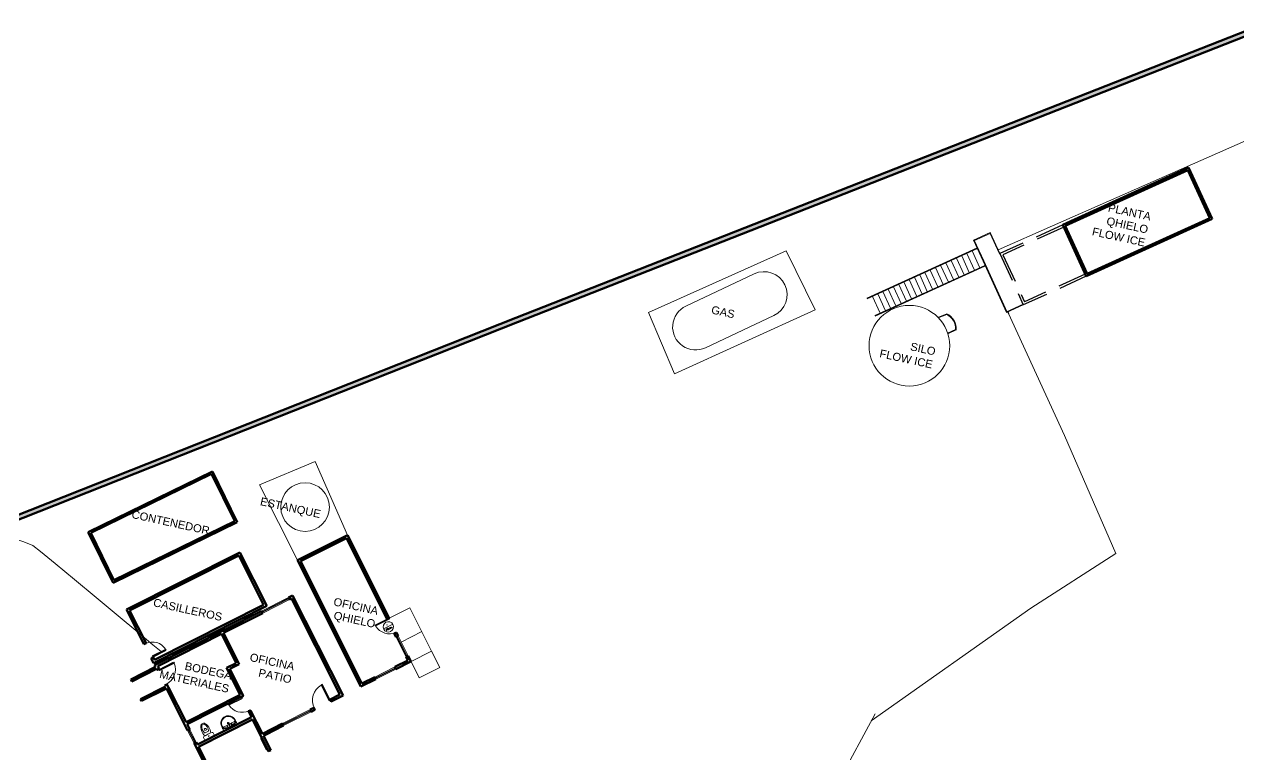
# Model space of a CAD drawing. Header units: inches. Extents: x 725.5 to 800.4, y -655.3 to -591.9.
# Drawn here: x 745.27 to 755.66, y -629.31 to -623.06 of the extents above; entities that cross this region are included whole.
import ezdxf

# ---------------------------------------------------------------- set-up
doc = ezdxf.new("R2010")
doc.units = ezdxf.units.IN
doc.header["$MEASUREMENT"] = 0
doc.linetypes.add('CONTINUA', pattern=[0])
doc.linetypes.add('HIDDEN', pattern=[0.375, 0.25, -0.125])
for name, color, linetype, lineweight in [('0.13', 109, 'Continuous', 13), ('06 textos y cotas', 4, 'Continuous', 15), ('a_PV', 3, 'Continuous', 5), ('ACHUTECH', 24, 'Continuous', 18), ('muro', 7, 'Continuous', 70)]:
    doc.layers.add(name, color=color, linetype=linetype, lineweight=lineweight)
for name, color, linetype in [('023_MUROS_2', 7, 'Continuous'), ('A_TEXTOLOCAL', 3, 'Continuous'), ('CAMINO', 4, 'Continuous'), ('cimentacion', 2, 'Continuous')]:
    doc.layers.add(name, color=color, linetype=linetype)
doc.styles.add('ROMANS', font='romans')
doc.styles.get("Standard").update_dxf_attribs({"font": 'isocp2.shx'})
doc.styles.add('TEXTO-100', font='romans.shx', dxfattribs={"height": 0.15})

# ---------------------------------------------------------------- blocks, each defined once
blk = doc.blocks.new('A$C7BC51C40')
at = {"color": 7}
blk.add_lwpolyline([(0, 0.325, 0.414214), (0.325, 0, 0.414787), (0.65, 0.325, 0.014657), (0.647, 0.501, 0.402111), (0.627, 0.52), (0.325, 0.52), (0.023, 0.52, 0.402111), (0.003, 0.501, 0.014657), (0, 0.325, 116.767659)], format="xyb", close=True, dxfattribs=at)
for centre in [(0.225, 0.43), (0.425, 0.43)]:
    blk.add_circle(centre, 0.015, dxfattribs=at)
for centre, radius, start, end in [((0.5, 0.325), 0.5, 169.7015, 180), ((0.028, 0.411), 0.02, 123.4009, 169.7015), ((0.325, -0.04), 0.56, 90, 123.4009), ((0.5, 0.325), 0.47, 171.3413, 180), ((0.325, 0.325), 0.295, 180, 270), ((0.051, 0.354), 0.02, 94.5168, 176.2805), ((0.056, 0.393), 0.02, 121.9487, 171.3413), ((0.325, -0.04), 0.53, 90, 121.9487), ((0.325, -3.115), 3.5, 90, 94.5168), ((0.325, 0.325), 0.0375, 90, 270), ((0.325, 0.325), 0.023, 90, 270), ((0.325, 0.443), 0.0175, 90, 270), ((0.325, -0.037), 0.557, 56.5087, 89.998), ((0.325, -0.037), 0.527, 57.9556, 89.9981), ((0.325, 0.443), 0.0175, 270, 90), ((0.325, -3.092), 3.477, 85.4685, 90), ((0.325, 0.325), 0.0375, 270, 90), ((0.325, 0.325), 0.023, 270, 90), ((0.325, 0.324), 0.294, 270.0257, 0.1494), ((0.599, 0.354), 0.02, 3.7195, 85.4832), ((0.594, 0.393), 0.02, 8.6587, 58.0513), ((0.15, 0.325), 0.47, 0, 8.6587), ((0.622, 0.411), 0.02, 10.2985, 56.5991), ((0.15, 0.325), 0.5, 360, 10.2985)]:
    blk.add_arc(centre, radius, start, end, dxfattribs=at)
blk = doc.blocks.new('A$C5B4031FC')
at = {"color": 7}
for points in [[(0.163, 0.026, -0.379717), (0.133, 0), (0, 0), (0, 0.46), (0.133, 0.46, -0.379717), (0.163, 0.434, -0.059669)], [(0.295, 0.328, 0.301967), (0.283, 0.31), (0.283, 0.15, 0.301967), (0.295, 0.132, 0.26573), (0.642, 0.174, 0.236687), (0.65, 0.19), (0.65, 0.27, 0.236687), (0.642, 0.286, 0.26573)], [(0.409, 0.28), (0.376, 0.28, 0.131931), (0.376, 0.18), (0.409, 0.18, 1)]]:
    blk.add_lwpolyline(points, format="xyb", close=True, dxfattribs=at)
blk.add_lwpolyline([(0.17, 0.095, 0.282054), (0.682, 0.154, 0.230623), (0.69, 0.17), (0.69, 0.29, 0.230623), (0.682, 0.306, 0.282054), (0.17, 0.365)], format="xyb", dxfattribs=at)
blk.add_circle((0.086, 0.23), 0.0127, dxfattribs=at)
blk.add_arc((-1.537, 0.23), 1.712, 352.2786, 352.2821, dxfattribs=at)
blk = doc.blocks.new('A$C0E813836')
at = {"color": 7}
for p, q in [((2.451, 1.796), (2.002, 1.796)), ((2.33, 0.27), (2.33, 1.24)), ((2.43, 1.24), (2.43, 0.27)), ((0.73, 0.1), (1.7, 0.1)), ((1.7, 0), (0.73, 0))]:
    blk.add_line(p, q, dxfattribs=at)
blk.add_arc((2.467, 2.127), 0.718, 184.5819, 267.029, dxfattribs=at)
blk.add_ellipse((2.227, 1.785), major_axis=(0.159, 0.159), ratio=1, start_param=5.502992481792901, end_param=11.78617778897248, dxfattribs=at)
at = {"layer": '023_MUROS_2', "color": 7, "lineweight": 50}
for p, q in [((2.43, 6.14), (0, 6.14)), ((0, 6.14), (0, 0)), ((2.33, 6.04), (0.1, 6.04)), ((0.1, 6.04), (0.1, 0.1)), ((2.33, 2.11), (2.33, 6.04)), ((2.43, 2.11), (2.43, 6.14)), ((2.43, 2.11), (2.33, 2.11)), ((2.43, 1.41), (2.33, 1.41)), ((2.33, 1.41), (2.33, 1.24)), ((2.43, 1.24), (2.33, 1.24)), ((2.43, 1.24), (2.43, 1.41)), ((0, 0), (0.73, 0)), ((0.1, 0.1), (0.73, 0.1)), ((0.73, 0), (0.73, 0.1)), ((1.7, 0.1), (1.7, 0)), ((1.7, 0.1), (2.33, 0.1)), ((1.7, 0), (2.43, 0)), ((2.33, 0.1), (2.33, 0.27)), ((2.43, 0.27), (2.33, 0.27)), ((2.43, 0), (2.43, 0.27))]:
    blk.add_line(p, q, dxfattribs=at)
at = {"layer": 'A_TEXTOLOCAL', "color": 7, "lineweight": 30}
for p, q in [((1.75, 2.07), (1.75, 2.11)), ((1.75, 2.11), (2.43, 2.11)), ((2.43, 2.11), (2.43, 2.07)), ((2.43, 2.07), (1.75, 2.07)), ((2.38, 0.27), (2.38, 1.24)), ((1.7, 0.05), (0.73, 0.05))]:
    blk.add_line(p, q, dxfattribs=at)
at = {"color": 7, "lineweight": 30, "insert": (2.264, 1.92), "char_height": 0.08505, "width": 8.74346, "attachment_point": 3}
blk.add_mtext('{\\Figes1003|c0;P }', dxfattribs=at)
at = {"layer": 'cimentacion', "color": 7, "lineweight": 18, "ltscale": 0.3, "style": 'ROMANS', "width": 0.995455}
blk.add_text('70cm.', height=0.0792, dxfattribs=at).set_placement((2.06, 1.672))
blk = doc.blocks.new('A$C5C78685A')
at = {"layer": '023_MUROS_2', "color": 7, "lineweight": 50}
for p, q in [((0.243, 3.034), (0, 0.596)), ((0.315, 2.946), (0.088, 0.667)), ((6.214, 2.438), (0.243, 3.034)), ((6.126, 2.366), (0.315, 2.946)), ((0.172, 2.316), (0, 0.596)), ((6.126, 2.366), (5.899, 0.088)), ((6.214, 2.438), (5.97, 0)), ((5.97, 0), (0, 0.596)), ((5.899, 0.088), (0.088, 0.667))]:
    blk.add_line(p, q, dxfattribs=at)

msp = doc.modelspace()

# ---------------------------------------------------------------- hatches: boundary and pattern name
at = {"layer": 'muro'}
msp.add_hatch(color=256, dxfattribs=at).paths.add_polyline_path([(734.239, -634.471), (733.675, -631.821), (737.256, -630.426), (739.921, -629.377), (743.617, -627.934), (749.489, -625.61), (756.896, -622.696), (759.656, -621.567), (759.641, -621.531), (756.881, -622.659), (749.474, -625.574), (743.603, -627.897), (739.907, -629.34), (737.242, -630.389), (733.629, -631.797), (734.201, -634.479), (734.719, -636.633), (734.757, -636.624)])

# ---------------------------------------------------------------- linework, layer by layer
at = {"layer": '0.13', "color": 7}
for p, q in [((747.529, -627.967), (747.3, -628.082)), ((747.537, -627.984), (747.309, -628.1)), ((747.715, -628.926), (747.479, -629.045)), ((747.724, -628.944), (747.488, -629.063)), ((746.651, -629.028), (746.654, -629.033)), ((746.667, -629.104), (746.722, -629.213)), ((746.685, -629.095), (746.74, -629.204))]:
    msp.add_line(p, q, dxfattribs=at)
at = {"layer": '023_MUROS_2', "color": 7, "lineweight": 50}
for p, q in [((755.228, -624.287), (754.152, -624.778)), ((755.228, -624.287), (755.429, -624.727)), ((755.221, -624.308), (754.173, -624.786)), ((755.221, -624.308), (755.408, -624.719)), ((754.152, -624.778), (754.353, -625.217)), ((754.173, -624.786), (754.36, -625.196)), ((755.429, -624.727), (754.353, -625.217)), ((755.408, -624.719), (754.36, -625.196)), ((754.211, -624.907), (754.353, -625.217)), ((746.145, -628.069), (747.113, -627.581)), ((746.171, -628.078), (747.104, -627.607)), ((747.104, -627.607), (747.317, -628.029)), ((747.113, -627.581), (747.344, -628.038)), ((746.376, -628.527), (747.344, -628.038)), ((746.385, -628.5), (747.317, -628.029)), ((747.529, -627.967), (747.564, -627.949)), ((747.537, -627.984), (747.529, -627.967)), ((747.537, -627.984), (747.555, -627.975)), ((747.97, -628.797), (747.555, -627.975)), ((747.996, -628.806), (747.564, -627.949)), ((746.294, -628.365), (746.145, -628.069)), ((746.312, -628.356), (746.171, -628.078)), ((746.385, -628.544), (747.3, -628.082)), ((746.974, -628.269), (747.309, -628.1)), ((747.309, -628.1), (747.3, -628.082)), ((746.411, -628.553), (746.957, -628.278)), ((747.083, -628.527), (746.957, -628.278)), ((747.109, -628.536), (746.974, -628.269)), ((746.294, -628.365), (746.312, -628.356)), ((746.294, -628.365), (746.312, -628.356)), ((746.393, -628.56), (746.18, -628.668)), ((746.356, -628.488), (746.374, -628.479)), ((746.376, -628.527), (746.356, -628.488)), ((746.374, -628.479), (746.385, -628.5)), ((746.393, -628.56), (746.385, -628.544)), ((746.424, -628.578), (746.411, -628.553)), ((747, -628.569), (747.083, -628.527)), ((747.027, -628.578), (747.109, -628.536)), ((746.402, -628.578), (746.189, -628.685)), ((746.406, -628.586), (746.402, -628.578)), ((746.424, -628.578), (746.406, -628.586)), ((747, -628.569), (747.117, -628.8)), ((747.027, -628.578), (747.143, -628.808)), ((746.18, -628.668), (746.189, -628.685)), ((746.477, -628.727), (746.264, -628.835)), ((746.486, -628.745), (746.273, -628.852)), ((746.49, -628.71), (746.473, -628.718)), ((746.473, -628.718), (746.477, -628.727)), ((746.667, -629.104), (746.486, -628.745)), ((746.504, -628.736), (746.49, -628.71)), ((746.495, -628.718), (746.49, -628.71)), ((746.654, -629.033), (746.504, -628.736)), ((746.264, -628.835), (746.273, -628.852)), ((746.654, -629.033), (747.117, -628.8)), ((746.663, -629.051), (747.143, -628.808)), ((747.97, -628.797), (747.887, -628.839)), ((747.887, -628.839), (747.896, -628.857)), ((747.896, -628.857), (747.996, -628.806)), ((747.205, -628.932), (747.188, -628.94)), ((747.213, -628.991), (747.188, -628.94)), ((747.188, -628.94), (747.213, -628.991)), ((747.307, -629.132), (747.205, -628.932)), ((747.715, -628.926), (747.746, -628.91)), ((747.715, -628.926), (747.724, -628.944)), ((747.724, -628.944), (747.755, -628.928)), ((747.746, -628.91), (747.755, -628.928)), ((746.685, -629.095), (746.663, -629.051)), ((746.685, -629.095), (746.663, -629.051)), ((746.751, -629.225), (747.213, -628.991)), ((746.759, -629.243), (747.222, -629.009)), ((747.289, -629.141), (747.222, -629.009)), ((747.222, -629.009), (747.36, -629.282)), ((747.479, -629.045), (747.307, -629.132)), ((747.488, -629.063), (747.315, -629.15)), ((747.479, -629.045), (747.488, -629.063)), ((746.685, -629.095), (746.667, -629.104)), ((747.315, -629.15), (747.439, -629.088)), ((747.315, -629.15), (747.378, -629.273)), ((746.74, -629.204), (746.722, -629.213)), ((746.88, -629.524), (746.722, -629.213)), ((746.751, -629.225), (746.74, -629.204)), ((746.888, -629.498), (746.759, -629.243)), ((747.378, -629.273), (747.36, -629.282))]:
    msp.add_line(p, q, dxfattribs=at)
at = {"layer": '06 textos y cotas', "color": 7, "linetype": 'HIDDEN', "lineweight": -3}
for p, q in [((754.152, -624.778), (753.614, -625.023)), ((754.16, -624.796), (753.64, -625.033)), ((753.614, -625.023), (753.814, -625.463)), ((753.64, -625.033), (753.824, -625.436)), ((754.353, -625.217), (753.814, -625.463)), ((754.344, -625.199), (753.824, -625.436))]:
    msp.add_line(p, q, dxfattribs=at)
at = {"layer": 'a_PV', "color": 8}
for p, q in [((746.368, -628.478), (746.368, -628.479)), ((746.41, -628.59), (746.412, -628.589)), ((747.132, -628.819), (747.131, -628.818))]:
    msp.add_line(p, q, dxfattribs=at)
at = {"layer": 'A_TEXTOLOCAL', "color": 7, "lineweight": 30}
for p, q in [((747.533, -627.976), (747.304, -628.091)), ((746.48, -628.411), (746.364, -628.469)), ((746.368, -628.477), (746.484, -628.418)), ((746.484, -628.418), (746.48, -628.411)), ((746.364, -628.469), (746.368, -628.477)), ((746.422, -628.584), (746.547, -628.52)), ((746.551, -628.528), (746.426, -628.591)), ((746.547, -628.52), (746.551, -628.528)), ((746.426, -628.591), (746.422, -628.584)), ((747.818, -628.711), (747.81, -628.715)), ((747.81, -628.715), (747.877, -628.849)), ((747.885, -628.845), (747.818, -628.711)), ((747.131, -628.819), (747.015, -628.878)), ((747.019, -628.886), (747.135, -628.827)), ((747.135, -628.827), (747.131, -628.819)), ((747.877, -628.849), (747.885, -628.845)), ((747.015, -628.878), (747.019, -628.886)), ((747.719, -628.935), (747.483, -629.054)), ((746.676, -629.099), (746.731, -629.208))]:
    msp.add_line(p, q, dxfattribs=at)
msp.add_lwpolyline([(747.338, -629.266), (747.345, -629.263), (747.296, -629.166), (747.289, -629.17)], close=True, dxfattribs=at)
at = {"layer": 'ACHUTECH', "color": 7, "linetype": 'CONTINUA', "lineweight": 13, "ltscale": 500}
for p, q in [((757.422, -623.303), (754.063, -624.786)), ((754.063, -624.786), (753.6, -624.991)), ((753.532, -624.844), (753.389, -624.909)), ((753.471, -625.088), (753.389, -624.909)), ((753.535, -624.849), (753.391, -624.915)), ((753.476, -625.086), (753.394, -624.907)), ((753.527, -624.846), (753.609, -625.026)), ((753.532, -624.844), (753.614, -625.023)), ((750.608, -625.527), (751.785, -625)), ((751.785, -625), (752.035, -625.504)), ((753.419, -624.975), (752.477, -625.404)), ((753.422, -624.981), (752.479, -625.409)), ((753.397, -625.164), (753.331, -625.021)), ((753.442, -625.144), (753.376, -625)), ((753.484, -625.126), (752.545, -625.553)), ((753.486, -625.131), (752.547, -625.558)), ((753.173, -625.267), (753.107, -625.123)), ((753.218, -625.246), (753.152, -625.103)), ((753.262, -625.226), (753.197, -625.082)), ((753.307, -625.205), (753.242, -625.062)), ((753.352, -625.185), (753.287, -625.041)), ((753.671, -625.528), (753.471, -625.088)), ((753.676, -625.525), (753.476, -625.086)), ((751.513, -625.197), (750.928, -625.473)), ((752.948, -625.369), (752.883, -625.225)), ((752.993, -625.348), (752.928, -625.205)), ((753.038, -625.328), (752.973, -625.184)), ((753.083, -625.307), (753.018, -625.164)), ((753.128, -625.287), (753.062, -625.143)), ((752.724, -625.471), (752.659, -625.327)), ((752.769, -625.451), (752.704, -625.307)), ((752.814, -625.43), (752.749, -625.287)), ((752.859, -625.41), (752.793, -625.266)), ((752.904, -625.389), (752.838, -625.246)), ((752.59, -625.532), (752.524, -625.389)), ((752.635, -625.512), (752.569, -625.368)), ((752.679, -625.491), (752.614, -625.348)), ((750.832, -626.053), (750.608, -625.527)), ((752.035, -625.504), (750.832, -626.053)), ((753.084, -625.569), (753.159, -625.538)), ((753.087, -625.574), (753.159, -625.544)), ((753.669, -625.523), (753.812, -625.457)), ((753.671, -625.528), (753.814, -625.463)), ((753.688, -625.535), (754.167, -626.58)), ((751.681, -625.553), (751.096, -625.829)), ((753.167, -625.704), (753.233, -625.674)), ((753.169, -625.709), (753.239, -625.677)), ((754.167, -626.58), (754.605, -627.591)), ((747.759, -626.802), (747.282, -627.001)), ((748.035, -627.432), (747.759, -626.802)), ((747.282, -627.001), (747.606, -627.647)), ((754.605, -627.591), (753.877, -628.058)), ((748.391, -628.142), (748.567, -628.054)), ((748.567, -628.054), (748.754, -628.425)), ((753.877, -628.058), (752.514, -629.021)), ((748.494, -628.348), (748.669, -628.256)), ((746.295, -628.367), (746.294, -628.365)), ((746.295, -628.367), (746.297, -628.366)), ((746.297, -628.366), (746.298, -628.368)), ((746.298, -628.368), (746.3, -628.367)), ((746.299, -628.366), (746.308, -628.361)), ((746.3, -628.367), (746.299, -628.366)), ((746.308, -628.361), (746.306, -628.359)), ((748.578, -628.514), (748.754, -628.425)), ((748.824, -628.566), (748.754, -628.425)), ((746.355, -628.485), (746.357, -628.484)), ((746.356, -628.488), (746.355, -628.485)), ((746.369, -628.482), (746.356, -628.488)), ((746.356, -628.483), (746.358, -628.482)), ((746.357, -628.484), (746.356, -628.483)), ((746.358, -628.482), (746.359, -628.483)), ((746.359, -628.483), (746.367, -628.479)), ((746.369, -628.478), (746.367, -628.478)), ((746.367, -628.479), (746.369, -628.482)), ((748.578, -628.514), (748.648, -628.655)), ((746.418, -628.58), (746.406, -628.586)), ((746.406, -628.586), (746.407, -628.589)), ((746.407, -628.589), (746.409, -628.588)), ((746.409, -628.588), (746.41, -628.59)), ((746.411, -628.587), (746.42, -628.583)), ((746.412, -628.589), (746.411, -628.587)), ((746.42, -628.583), (746.418, -628.58)), ((746.421, -628.583), (746.42, -628.583)), ((746.421, -628.583), (746.421, -628.582)), ((748.824, -628.566), (748.648, -628.655)), ((746.471, -628.716), (746.473, -628.715)), ((746.473, -628.718), (746.471, -628.716)), ((746.472, -628.713), (746.474, -628.712)), ((746.473, -628.715), (746.472, -628.713)), ((746.485, -628.712), (746.473, -628.718)), ((746.474, -628.712), (746.475, -628.714)), ((746.475, -628.714), (746.484, -628.71)), ((746.484, -628.71), (746.485, -628.712)), ((747.131, -628.815), (747.143, -628.808)), ((747.132, -628.817), (747.131, -628.815)), ((747.131, -628.818), (747.132, -628.818)), ((747.141, -628.813), (747.132, -628.817)), ((747.142, -628.815), (747.141, -628.813)), ((747.144, -628.814), (747.142, -628.815)), ((747.143, -628.808), (747.144, -628.811)), ((747.144, -628.811), (747.143, -628.812)), ((747.143, -628.812), (747.144, -628.814)), ((747.886, -628.844), (747.887, -628.845)), ((747.886, -628.845), (747.887, -628.845)), ((747.887, -628.846), (747.89, -628.844)), ((747.892, -628.854), (747.887, -628.846)), ((747.89, -628.844), (747.896, -628.857)), ((747.89, -628.855), (747.892, -628.854)), ((747.891, -628.857), (747.89, -628.855)), ((747.893, -628.856), (747.891, -628.857)), ((747.893, -628.858), (747.893, -628.856)), ((747.896, -628.857), (747.893, -628.858)), ((747.2, -628.931), (747.192, -628.935)), ((747.192, -628.935), (747.193, -628.938)), ((747.193, -628.938), (747.205, -628.932)), ((747.201, -628.928), (747.2, -628.929)), ((747.2, -628.929), (747.2, -628.931)), ((747.202, -628.93), (747.201, -628.928)), ((747.204, -628.929), (747.202, -628.93)), ((747.204, -628.929), (747.205, -628.932)), ((747.752, -628.914), (747.749, -628.915)), ((747.749, -628.915), (747.755, -628.928)), ((747.756, -628.923), (747.752, -628.914)), ((747.755, -628.928), (747.758, -628.926)), ((747.758, -628.922), (747.756, -628.923)), ((747.757, -628.925), (747.759, -628.924)), ((747.758, -628.926), (747.757, -628.925)), ((747.759, -628.924), (747.758, -628.922)), ((752.546, -628.962), (751.539, -630.838))]:
    msp.add_line(p, q, dxfattribs=at)
at = {"layer": 'ACHUTECH', "color": 7, "linetype": 'CONTINUA', "lineweight": 13, "ltscale": 500, "elevation": 6.505}
msp.add_lwpolyline([(746.442, -628.428), (746.442, -628.428), (746.442, -628.428), (746.442, -628.428), (746.442, -628.428), (746.442, -628.428), (746.37, -628.371), (746.24, -628.264), (746.072, -628.124), (745.886, -627.967), (745.7, -627.812), (745.535, -627.675), (745.409, -627.572), (745.343, -627.522), (745.267, -627.489), (745.174, -627.459), (745.085, -627.425), (745.022, -627.378), (744.996, -627.312), (744.974, -627.201), (744.955, -627.064), (744.939, -626.916), (744.923, -626.777), (744.908, -626.663)], dxfattribs=at)
at = {"layer": 'ACHUTECH', "color": 7, "linetype": 'CONTINUA', "lineweight": 13, "ltscale": 500}
msp.add_lwpolyline([(747.348, -629.262), (747.348, -629.262), (747.35, -629.262), (747.36, -629.282), (747.357, -629.283), (747.347, -629.271), (747.349, -629.271), (747.345, -629.263)], close=True, dxfattribs=at)
for centre, radius in [((752.84, -625.812), 0.345), ((747.672, -627.193), 0.208), ((746.368, -628.478), 0.000986), ((746.421, -628.583), 0.000986), ((747.131, -628.818), 0.000986), ((747.886, -628.845), 0.000986)]:
    msp.add_circle(centre, radius, dxfattribs=at)
for centre, radius, start, end in [((751.597, -625.375), 0.197, 295.2807, 115.2807), ((751.012, -625.651), 0.197, 115.2807, 295.2807), ((753.101, -625.664), 0.139, 354.3837, 65.1722), ((753.101, -625.664), 0.133, 355.8511, 64.0707), ((746.367, -628.479), 0.132, 31.2805, 116.7497), ((746.42, -628.583), 0.142, 296.8551, 22.5834), ((747.887, -628.846), 0.152, 120.706, 206.7245), ((747.132, -628.817), 0.132, 211.2805, 296.7497)]:
    msp.add_arc(centre, radius, start, end, dxfattribs=at)
at = {"layer": 'CAMINO'}
msp.add_line((753.683, -625.523), (753.688, -625.535), dxfattribs=at)
at = {"layer": 'muro'}
msp.add_lwpolyline([(734.239, -634.471), (733.675, -631.821), (737.256, -630.426), (739.921, -629.377), (743.617, -627.934), (749.489, -625.61), (756.896, -622.696), (759.656, -621.567), (759.641, -621.531), (756.881, -622.659), (749.474, -625.574), (743.603, -627.897), (739.907, -629.34), (737.242, -630.389), (733.629, -631.797), (734.201, -634.479), (734.719, -636.633), (734.757, -636.624)], close=True, dxfattribs=at)

# ---------------------------------------------------------------- block references
at = {"layer": 'ACHUTECH', "color": 7, "linetype": 'CONTINUA', "lineweight": 13, "ltscale": 500, "xscale": 0.1971200000000001, "yscale": 0.1971200000000001, "zscale": 0.1971200000000001}
for name, p, rotation in [('A$C5C78685A', (746.091, -627.94), 31.74059345107715), ('A$C0E813836', (748.149, -628.729), 26.65956947667291), ('A$C7BC51C40', (747.044, -628.956), 206.7867993405944), ('A$C5B4031FC', (746.896, -629.147), 116.7867993405944)]:
    msp.add_blockref(name, p, dxfattribs=dict(at, rotation=rotation))

# ---------------------------------------------------------------- texts
at = {"layer": 'A_TEXTOLOCAL', "color": 7, "char_height": 0.06844, "width": 1.83057, "attachment_point": 3, "rotation": 347.6612, "style": 'TEXTO-100'}
for s, insert in [('{\\fArial|b0|i0|c0|p34;PLANTA\\PQHIELO \\PFLOW ICE}', (754.912, -624.674)), ('{\\fArial|b0|i0|c0|p34;GAS}', (751.352, -625.511)), ('{\\fArial|b0|i0|c0|p34;SILO\\PFLOW ICE}', (753.07, -625.829)), ('{\\fArial|b0|i0|c0|p34;ESTANQUE}', (747.811, -627.22)), ('{\\fArial|b0|i0|c0|p34;CONTENEDOR}', (746.862, -627.363)), ('{\\fArial|b0|i0|c0|p34;CASILLEROS}', (746.969, -628.101)), ('{\\fArial|b0|i0|c0|p34;OFICINA \\PQHIELO}', (748.303, -628.049)), ('{\\fArial|b0|i0|c0|p34;OFICINA\\PPATIO}', (747.587, -628.524)), ('{\\fArial|b0|i0|c0|p34;BODEGA\\PMATERIALES}', (747.052, -628.604))]:
    msp.add_mtext(s, dxfattribs=dict(at, insert=insert))

doc.saveas('drawing.dxf')
